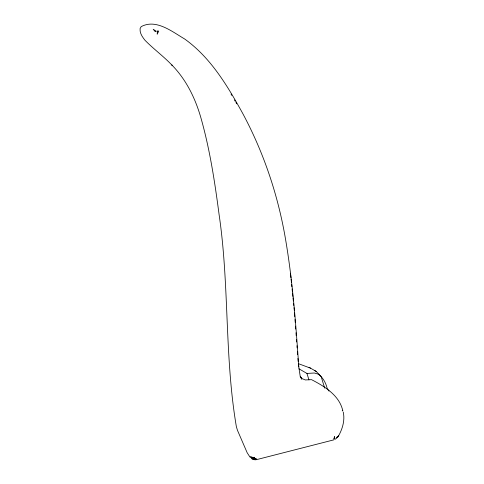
<?xml version="1.0" encoding="UTF-8"?>
<svg xmlns="http://www.w3.org/2000/svg" width="484" height="484" viewBox="0 0 484 484"><rect width="100%" height="100%" fill="white"/><g stroke="black" fill="none" stroke-linecap="round" stroke-linejoin="round"><path stroke-width="0.73" d="M255.788 458.844L255.504 459.8L253.453 459.485L256.78 458.85L256.417 459.673L254.632 459.727L251.511 458.596L253.84 459.473L254.941 458.499L256.417 459.673L333.803 439.865M338.237 436.465L336.489 437.391L337.566 437.336L338.685 435.382M338.764 435.515C342.624 428.449 345.044 420.076 343.241 412.035M337.566 437.336L338.31 436.036M336.767 438.123L334.868 439.399M342.206 410.964L342.781 410.728C339.429 395.374 324.492 386.353 311.545 379.662L305.337 379.952L301.665 378.434L300.286 376.358L301.853 379.178L300.274 376.806L298.501 364.972M254.384 457.773L252.588 458.469L251.94 456.926L250.228 456.908L252.17 457.761L254.384 457.773L254.257 457.301L252.17 457.761M253.15 459.05L254.941 458.499L254.62 458.173L252.588 458.469L254.941 458.499M298.943 368.79L306.947 373.442L314.316 373.001L318.551 374.253C323.106 377.786 325.98 383.074 327.226 388.634L328.957 391.036M298.386 363.659L310.571 368.173M314.521 370.46L316.173 371.409L320.874 376.274M309.058 367.302L316.173 371.409M250.022 457.156L247.173 452.746L237.475 430.33L236.373 426.7C224.419 356.654 229.47 285.155 219.143 214.932C214.829 182.111 209.874 149.254 200.775 117.37C195.173 98.01 186.092 79.485 171.856 65.001L172.407 65.594C163.858 56.519 153.718 49.174 145 40.287C142.344 36.941 139.561 33.033 140.1 28.526L141.201 26.614C156.084 18.658 171.959 31.551 184.362 38.811L185.106 39.319C210.861 57.917 227.45 85.813 242.544 113.117C262.51 150.228 276.382 190.279 284.181 231.667L284.447 233.04C292.451 277.253 295.663 322.084 298.809 366.854M231.049 94.078L231.8 95.378M234.419 99.916L235.17 101.217M235.92 102.511L236.67 103.812M342.503 410.25L342.781 410.728M306.947 373.442L308.961 379.873M321.207 376.746L324.667 388.114M290.479 273.224L290.945 277.725M291.096 279.226L291.404 282.22M291.64 284.471L291.87 286.722M292.1 288.972L292.409 291.967M292.566 293.467L292.874 296.468M293.026 297.969L293.334 300.969M293.57 303.214L293.8 305.464M294.03 307.715L294.339 310.716M294.502 312.912L294.774 316.572M294.998 319.5L295.216 322.429M295.488 326.089L295.706 329.053M295.984 332.756L296.202 335.714M296.474 339.338L296.668 341.976M296.946 345.715L297.115 347.954M297.394 351.693L297.618 354.681M297.896 358.42L298.12 361.409M157.385 31.091L157.203 34.279L158.728 31.055L157.385 31.091M334.583 436.665L334.365 438.819L333.742 439.012L334.583 436.665M156.126 31.206L155.043 31.466L153.186 29.24L156.126 31.206"/></g></svg>
